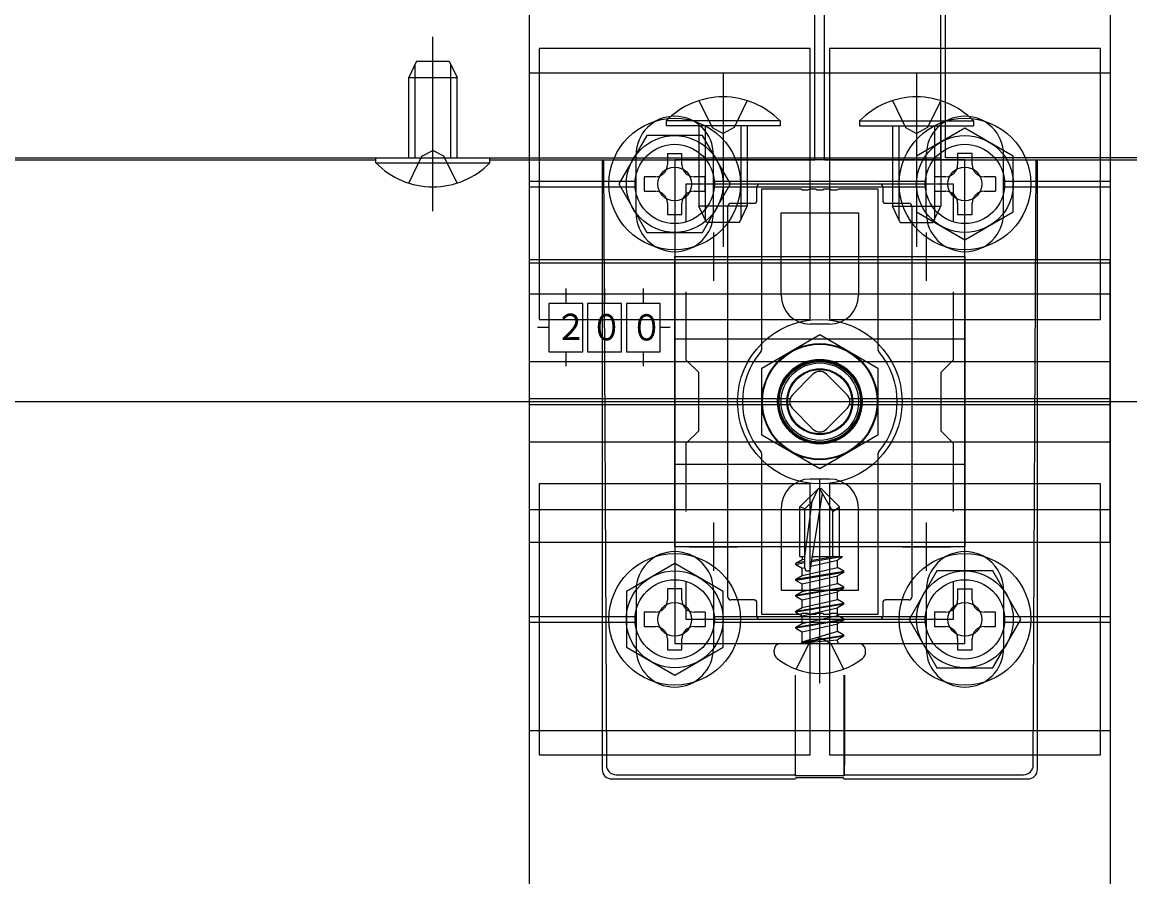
# Model space of a CAD drawing. Units: millimetres, scale not verified. Extents: x -875 to 875, y -1299 to 1291.
# Drawn here: x 652 to 766.5, y 790.7 to 879 of the extents above; entities that cross this region are included whole.
import ezdxf
from ezdxf.enums import TextEntityAlignment as Align

# ---------------------------------------------------------------- set-up
doc = ezdxf.new("R2010")
doc.units = ezdxf.units.MM
doc.header["$LTSCALE"] = 8
for name, color, linetype in [('0-2_YKK_11', 7, 'Continuous'), ('0-3_YKK_12', 2, 'Continuous'), ('0-4_YKK_13', 4, 'Continuous'), ('0-7_YSS_K', 3, 'Continuous')]:
    doc.layers.add(name, color=color, linetype=linetype)
doc.styles.add('ＭＳ ゴシック', font='')
doc.styles.get('ＭＳ ゴシック').set_extended_font_data('MS Gothic')

msp = doc.modelspace()

# ---------------------------------------------------------------- linework, layer by layer
at = {"layer": '0-2_YKK_11'}
for p, q in [((723.5, 857.304), (723.5, 852.304)), ((745.5, 857.304), (745.5, 852.304)), ((721, 854.804), (726, 854.804)), ((743, 854.804), (748, 854.804)), ((723.5, 827.304), (723.5, 822.304)), ((745.5, 827.304), (745.5, 822.304)), ((721, 824.804), (726, 824.804)), ((743, 824.804), (748, 824.804))]:
    msp.add_line(p, q, dxfattribs=at)
msp.add_lwpolyline([(719.5, 864.804), (719.5, 814.804), (749.5, 814.804), (749.5, 864.804)], close=True, dxfattribs=at)
for points in [[(720.7, 858.437), (720.7, 862.304), (748.3, 862.304), (748.3, 858.437)], [(720.7, 828.437), (720.7, 835.504), (722, 836.804), (722, 842.804), (720.7, 844.104), (720.7, 851.171)], [(748.3, 851.171), (748.3, 844.104), (747, 842.804), (747, 836.804), (748.3, 835.504), (748.3, 828.437)], [(748.3, 821.171), (748.3, 817.304), (720.7, 817.304), (720.7, 821.171)]]:
    msp.add_lwpolyline(points, dxfattribs=at)
at = {"layer": '0-3_YKK_12'}
for p, q in [((480.4, 864.804), (688.6, 864.804)), ((735, 864.804), (768.6, 864.804))]:
    msp.add_line(p, q, dxfattribs=at)
msp.add_lwpolyline([(-278.5, 865.004), (747, 865.004), (747, 894.804), (-278.5, 894.804)], close=True, dxfattribs=at)
for points in [[(805.728, 865.004), (747.5, 865.004), (747.5, 894.804), (805.728, 894.804)], [(700.4, 864.804), (734, 864.804), (734, 893.604)], [(735, 864.804), (735, 893.604), (805.728, 893.604)]]:
    msp.add_lwpolyline(points, dxfattribs=at)
msp.add_circle((734.5, 839.804), 6, dxfattribs=at)
at = {"layer": '0-4_YKK_13'}
for p, q in [((694.5, 859.504), (694.5, 877.504)), ((692.8, 875.004), (692, 873.304)), ((692.8, 875.004), (696.2, 875.004)), ((696.2, 875.004), (697, 873.304)), ((692.654, 865.004), (692.654, 874.694)), ((696.346, 865.004), (696.346, 874.694)), ((704.5, 873.804), (764.5, 873.804)), ((724.5, 873.804), (724.5, 855.804)), ((744.5, 873.804), (744.5, 855.804)), ((697, 865.004), (697, 873.304)), ((730.4, 868.304), (718.6, 868.304)), ((722, 868.304), (722, 860.004)), ((722.654, 868.304), (722.654, 858.614)), ((726.346, 868.304), (726.346, 858.614)), ((730.4, 868.813), (730.4, 868.304)), ((738.6, 868.813), (738.6, 868.304)), ((738.6, 868.304), (750.4, 868.304)), ((742.654, 868.304), (742.654, 858.614)), ((746.346, 868.304), (746.346, 858.614)), ((747, 868.304), (747, 860.004)), ((688.6, 864.495), (688.6, 865.004)), ((688.6, 865.004), (700.4, 865.004)), ((712, 864.804), (712, 801.803)), ((712.148, 864.804), (712.434, 802.24)), ((715.5, 859.304), (715.5, 865.304)), ((718.75, 865.454), (718.75, 864.304)), ((718.75, 865.454), (720.25, 865.454)), ((720.25, 864.304), (720.25, 865.454)), ((723.5, 859.304), (723.5, 865.304)), ((745.5, 859.304), (745.5, 865.304)), ((750.25, 865.454), (748.75, 865.454)), ((748.75, 865.454), (748.75, 864.304)), ((750.25, 864.304), (750.25, 865.454)), ((753.5, 859.304), (753.5, 865.304)), ((756.566, 802.24), (756.852, 864.804)), ((757, 801.803), (757, 864.804)), ((704.5, 862.604), (715.5, 862.604)), ((716.35, 863.054), (716.35, 861.554)), ((717.5, 863.054), (716.35, 863.054)), ((722.65, 863.054), (721.5, 863.054)), ((722.65, 861.554), (722.65, 863.054)), ((723.5, 862.604), (745.5, 862.604)), ((728.3, 862.304), (740.7, 862.304)), ((747.5, 863.054), (746.35, 863.054)), ((752.65, 863.054), (751.5, 863.054)), ((752.65, 863.054), (752.65, 861.554)), ((753.5, 862.604), (764.5, 862.604)), ((704.5, 862.004), (715.5, 862.004)), ((716.35, 861.554), (717.5, 861.554)), ((721.5, 861.554), (722.65, 861.554)), ((723.5, 862.004), (745.5, 862.004)), ((728, 860.604), (728, 862.004)), ((741, 862.004), (741, 860.604)), ((751.5, 861.554), (752.65, 861.554)), ((753.5, 862.004), (764.5, 862.004)), ((718.75, 860.304), (718.75, 859.154)), ((722.8, 858.304), (722, 860.004)), ((725, 819.604), (725, 860.004)), ((725.3, 860.304), (727.7, 860.304)), ((726.2, 858.304), (727, 860.004)), ((741.3, 860.304), (743.7, 860.304)), ((742.8, 858.304), (742, 860.004)), ((744, 860.004), (744, 819.604)), ((746.2, 858.304), (747, 860.004)), ((748.75, 860.304), (748.75, 859.154)), ((750.25, 859.154), (750.25, 860.304)), ((748.75, 859.154), (750.25, 859.154)), ((726.2, 858.304), (722.8, 858.304)), ((742.8, 858.304), (746.2, 858.304)), ((764.5, 854.163), (764.5, 854.512)), ((764.5, 825.274), (764.5, 854.163)), ((704.5, 850.954), (764.5, 850.954)), ((708.25, 851.514), (708.25, 849.954)), ((712.25, 851.514), (712.25, 849.954)), ((716.25, 851.514), (716.25, 849.954)), ((706.5, 847.454), (705.329, 847.454)), ((719.035, 847.454), (718, 847.454)), ((735.5, 847.804), (733.5, 847.804)), ((704.5, 843.954), (764.5, 843.954)), ((708.25, 844.954), (708.25, 843.479)), ((712.25, 844.954), (712.25, 843.479)), ((716.25, 844.954), (716.25, 843.479)), ((731.672, 840.511), (733.793, 842.633)), ((735.207, 842.633), (737.328, 840.511)), ((731.425, 840.104), (704.5, 840.104)), ((704.5, 839.504), (731.425, 839.504)), ((764.5, 840.104), (737.575, 840.104)), ((737.575, 839.504), (764.5, 839.504)), ((733.793, 836.976), (731.672, 839.097)), ((737.328, 839.097), (735.207, 836.976)), ((704.5, 835.654), (764.5, 835.654)), ((735.5, 831.804), (733.5, 831.804)), ((734.5, 810.704), (734.5, 831.806)), ((734.325, 830.804), (732.45, 828.929)), ((733.535, 822.551), (734.789, 830.303)), ((733.707, 829.478), (734.325, 830.804)), ((734.675, 830.804), (734.325, 830.804)), ((735.85, 828.466), (734.5, 830.804)), ((734.675, 830.804), (736.55, 828.929)), ((732.95, 823.804), (733.707, 829.478)), ((704.5, 828.654), (764.5, 828.654)), ((732.45, 823.804), (732.45, 828.929)), ((732.95, 828.722), (732.45, 828.929)), ((736.55, 823.804), (736.55, 828.929)), ((704.5, 825.274), (764.5, 825.274)), ((732.028, 823.101), (732.676, 823.474)), ((732.45, 823.804), (732.95, 823.804)), ((732.676, 823.804), (732.676, 823.474)), ((732.676, 823.474), (732.95, 823.536)), ((733.577, 822.813), (736.324, 823.433)), ((736.811, 823.78), (733.649, 823.253)), ((736.249, 823.804), (733.668, 823.374)), ((734.136, 823.804), (733.723, 823.711)), ((733.738, 823.804), (736.55, 823.804)), ((736.811, 823.714), (736.324, 823.433)), ((736.324, 822.65), (736.324, 823.433)), ((736.811, 823.78), (736.55, 823.804)), ((736.811, 823.78), (736.811, 823.78)), ((736.811, 823.78), (736.811, 823.714)), ((732.028, 823.101), (732.95, 823.309)), ((732.028, 822.983), (732.95, 823.191)), ((732.028, 822.983), (732.028, 823.101)), ((732.028, 822.983), (732.676, 822.609)), ((732.028, 821.453), (736.972, 822.277)), ((732.676, 822.609), (732.95, 822.671)), ((732.676, 821.827), (736.324, 822.65)), ((732.676, 821.827), (732.676, 822.609)), ((736.972, 822.277), (736.324, 822.65)), ((736.972, 822.159), (736.972, 822.277)), ((736.972, 822.159), (732.028, 821.335)), ((732.028, 821.453), (732.676, 821.827)), ((732.028, 821.335), (732.028, 821.453)), ((732.028, 821.335), (732.676, 820.961)), ((732.676, 820.961), (736.324, 821.785)), ((736.972, 822.159), (736.324, 821.785)), ((736.324, 821.003), (736.324, 821.785)), ((715.5, 820.304), (715.5, 814.304)), ((720.25, 820.454), (718.75, 820.454)), ((718.75, 820.454), (718.75, 819.304)), ((720.25, 819.304), (720.25, 820.454)), ((723.5, 820.304), (723.5, 814.304)), ((732.028, 819.805), (736.972, 820.629)), ((736.972, 820.511), (732.028, 819.687)), ((732.028, 819.805), (732.676, 820.179)), ((732.676, 820.179), (736.324, 821.003)), ((732.676, 820.179), (732.676, 820.961)), ((732.676, 819.313), (736.324, 820.137)), ((736.972, 820.629), (736.324, 821.003)), ((736.972, 820.511), (736.324, 820.137)), ((736.324, 819.355), (736.324, 820.137)), ((736.972, 820.511), (736.972, 820.629)), ((745.5, 820.304), (745.5, 814.304)), ((748.75, 820.454), (748.75, 819.304)), ((748.75, 820.454), (750.25, 820.454)), ((750.25, 819.304), (750.25, 820.454)), ((753.5, 820.304), (753.5, 814.304)), ((727.7, 819.304), (725.3, 819.304)), ((728, 817.604), (728, 819.004)), ((732.028, 819.687), (732.028, 819.805)), ((732.028, 819.687), (732.676, 819.313)), ((732.028, 818.157), (736.972, 818.981)), ((736.972, 818.863), (732.028, 818.039)), ((732.676, 818.531), (736.324, 819.355)), ((732.676, 818.531), (732.676, 819.313)), ((736.972, 818.981), (736.324, 819.355)), ((736.972, 818.863), (736.324, 818.489)), ((736.972, 818.863), (736.972, 818.981)), ((741, 819.004), (741, 817.604)), ((743.7, 819.304), (741.3, 819.304)), ((704.5, 817.604), (715.5, 817.604)), ((717.5, 818.054), (716.35, 818.054)), ((722.65, 818.054), (721.5, 818.054)), ((722.65, 818.054), (722.65, 816.554)), ((723.5, 817.604), (745.5, 817.604)), ((732.028, 818.157), (732.676, 818.531)), ((732.028, 818.039), (732.028, 818.157)), ((732.028, 818.039), (732.676, 817.666)), ((732.676, 817.666), (736.324, 818.489)), ((732.676, 816.883), (736.324, 817.707)), ((732.676, 816.883), (732.676, 817.666)), ((736.324, 817.707), (736.324, 818.489)), ((746.35, 818.054), (746.35, 816.554)), ((747.5, 818.054), (746.35, 818.054)), ((752.65, 818.054), (751.5, 818.054)), ((752.65, 816.554), (752.65, 818.054)), ((753.5, 817.604), (764.5, 817.604)), ((704.5, 817.004), (715.5, 817.004)), ((721.5, 816.554), (722.65, 816.554)), ((723.5, 817.004), (745.5, 817.004)), ((740.7, 817.304), (728.3, 817.304)), ((736.972, 817.215), (732.028, 816.391)), ((732.028, 816.509), (732.676, 816.883)), ((732.028, 816.391), (732.028, 816.509)), ((732.676, 816.018), (736.324, 816.842)), ((736.972, 817.215), (736.324, 816.842)), ((736.324, 816.059), (736.324, 816.842)), ((736.972, 817.215), (736.972, 817.333)), ((746.35, 816.554), (747.5, 816.554)), ((751.5, 816.554), (752.65, 816.554)), ((753.5, 817.004), (764.5, 817.004)), ((732.028, 816.391), (732.676, 816.018)), ((732.676, 815.004), (732.676, 816.018)), ((736.324, 816.059), (732.734, 814.979)), ((732.734, 814.979), (736.972, 815.685)), ((736.972, 815.568), (732.734, 814.861)), ((733.375, 814.804), (734.5, 815.402)), ((735.625, 814.804), (734.5, 815.402)), ((736.972, 815.568), (736.324, 815.194)), ((736.972, 815.568), (736.972, 815.685)), ((718.75, 815.304), (718.75, 814.154)), ((720.25, 814.154), (720.25, 815.304)), ((730.465, 814.804), (738.535, 814.804)), ((733.375, 814.804), (732.05, 812.147)), ((732.734, 814.861), (736.324, 815.194)), ((732.734, 814.861), (732.734, 814.979)), ((735.625, 814.804), (736.95, 812.147)), ((736.324, 815.004), (736.324, 815.194)), ((748.75, 815.304), (748.75, 814.154)), ((718.75, 814.154), (720.25, 814.154)), ((729.765, 813.942), (729.765, 814.104)), ((739.235, 813.942), (739.235, 814.104)), ((731.948, 811.539), (731.948, 802.245)), ((731.999, 801.141), (731.972, 811.531)), ((737.001, 801.141), (737.028, 811.531)), ((737.052, 811.539), (737.052, 802.245)), ((704.5, 805.804), (764.5, 805.804)), ((712.994, 800.804), (732, 800.804)), ((713.433, 801.246), (731.964, 801.246)), ((731.964, 801.246), (731.999, 801.141)), ((737.001, 801.141), (731.999, 801.141)), ((732.035, 800.909), (732, 800.804)), ((736.965, 800.909), (732.035, 800.909)), ((737, 800.804), (736.965, 800.909)), ((737, 800.804), (756.006, 800.804)), ((737.036, 801.246), (737.001, 801.141)), ((737.036, 801.246), (755.567, 801.246))]:
    msp.add_line(p, q, dxfattribs=at)
for points in [[(764.5, 938.504), (764.5, 741.104), (704.5, 741.104), (704.5, 938.504)], [(705.5, 848.304), (733.5, 848.304), (733.5, 876.304), (705.5, 876.304)], [(735.5, 848.304), (763.5, 848.304), (763.5, 876.304), (735.5, 876.304)], [(754.5, 865.191), (749.5, 868.078), (744.5, 865.191), (744.5, 859.417), (749.5, 856.531), (754.5, 859.417)], [(716.613, 867.304), (713.726, 862.304), (716.613, 857.304), (722.387, 857.304), (725.274, 862.304), (722.387, 867.304)], [(749.5, 854.804), (749.5, 824.804), (719.5, 824.804), (719.5, 854.804)], [(706.5, 844.954), (710, 844.954), (710, 849.954), (706.5, 849.954)], [(710.5, 844.954), (714, 844.954), (714, 849.954), (710.5, 849.954)], [(714.5, 844.954), (718, 844.954), (718, 849.954), (714.5, 849.954)], [(719.5, 833.304), (719.5, 846.304), (749.5, 846.304), (749.5, 833.304)], [(728.5, 843.268), (734.5, 846.732), (740.5, 843.268), (740.5, 836.34), (734.5, 832.876), (728.5, 836.34)], [(705.5, 803.304), (733.5, 803.304), (733.5, 831.304), (705.5, 831.304)], [(735.5, 803.304), (763.5, 803.304), (763.5, 831.304), (735.5, 831.304)], [(724.5, 820.191), (719.5, 823.078), (714.5, 820.191), (714.5, 814.417), (719.5, 811.531), (724.5, 814.417)], [(746.613, 822.304), (743.726, 817.304), (746.613, 812.304), (752.387, 812.304), (755.274, 817.304), (752.387, 822.304)]]:
    msp.add_lwpolyline(points, close=True, dxfattribs=at)
for points in [[(692, 865.004), (692, 873.304), (697, 873.304)], [(722, 870.915), (723.355, 868.137), (724.5, 867.528)], [(727, 870.915), (725.645, 868.137), (724.5, 867.528)], [(742, 870.915), (743.355, 868.137), (744.5, 867.528)], [(747, 870.915), (745.645, 868.137), (744.5, 867.528)], [(730.4, 868.813), (718.6, 868.813), (718.6, 868.304)], [(727, 868.304), (727, 860.004), (722, 860.004)], [(738.6, 868.813), (750.4, 868.813), (750.4, 868.304)], [(742, 868.304), (742, 860.004), (747, 860.004)], [(692, 862.393), (693.355, 865.171), (694.5, 865.78)], [(697, 862.393), (695.645, 865.171), (694.5, 865.78)], [(688.6, 864.495), (700.4, 864.495), (700.4, 865.004)], [(746.35, 863.054), (746.35, 861.554), (747.5, 861.554)], [(728.428, 845.012), (728.5, 845.208), (728.5, 861.804), (732.542, 861.804), (732.725, 861.684), (733.275, 861.684), (733.458, 861.804), (734.042, 861.804), (734.225, 861.684), (734.775, 861.684), (734.958, 861.804), (735.542, 861.804), (735.725, 861.684), (736.275, 861.684), (736.458, 861.804), (740.5, 861.804)], [(740.5, 861.804), (740.5, 845.208), (740.572, 845.012)], [(718.75, 859.154), (720.25, 859.154), (720.25, 860.304)], [(730.5, 850.804), (730.5, 859.304), (738.5, 859.304), (738.5, 850.804)], [(704.5, 854.163), (704.5, 854.512), (764.5, 854.512)], [(704.5, 825.274), (704.5, 854.163), (764.5, 854.163)], [(740.572, 834.596), (740.5, 834.4), (740.5, 817.804), (736.458, 817.804), (736.275, 817.924), (735.725, 817.924), (735.542, 817.804), (734.958, 817.804), (734.775, 817.924), (734.225, 817.924), (734.042, 817.804), (733.458, 817.804), (733.275, 817.924), (732.725, 817.924), (732.542, 817.804), (728.5, 817.804), (728.5, 834.4), (728.428, 834.596)], [(732.95, 822.598), (732.95, 828.722), (733.707, 829.478)], [(730.5, 828.804), (730.5, 820.304), (738.5, 820.304), (738.5, 828.804)], [(735.85, 823.804), (735.85, 828.466), (736.55, 828.929)], [(716.35, 818.054), (716.35, 816.554), (717.5, 816.554)], [(732.028, 816.509), (736.972, 817.333), (736.324, 817.707)], [(736.972, 815.568), (736.972, 815.685), (736.324, 816.059)], [(748.75, 814.154), (750.25, 814.154), (750.25, 815.304)]]:
    msp.add_lwpolyline(points, dxfattribs=at)
for centre, radius in [((719.5, 862.304), 6.8), ((749.5, 862.304), 6.8), ((719.5, 862.304), 5), ((749.5, 862.304), 5), ((719.5, 862.304), 4.1), ((749.5, 862.304), 4.1), ((719.5, 862.304), 1.75), ((749.5, 862.304), 1.75), ((734.5, 839.804), 8.5), ((734.5, 839.804), 8.5), ((734.5, 839.804), 5.928), ((734.5, 839.804), 4.375), ((734.5, 839.804), 4.25), ((734.5, 839.804), 4.25), ((734.5, 839.708), 4.245), ((734.5, 839.804), 4), ((734.5, 839.804), 4), ((734.5, 839.804), 4), ((734.5, 839.804), 3.4), ((734.5, 839.804), 3.324), ((734.5, 839.804), 3.32), ((719.5, 817.304), 6.8), ((749.5, 817.304), 6.8), ((719.5, 817.304), 5), ((749.5, 817.304), 5), ((719.5, 817.304), 4.1), ((749.5, 817.304), 4.1), ((719.5, 817.304), 1.75), ((749.5, 817.304), 1.75)]:
    msp.add_circle(centre, radius, dxfattribs=at)
for centre, radius, start, end in [((724.5, 863.072), 8.232, 44.2189, 135.7811), ((744.5, 863.072), 8.232, 44.2189, 135.7811), ((719.5, 865.304), 4, 0, 180), ((749.5, 865.304), 4, 0, 180), ((694.5, 870.236), 8.232, 224.2189, 315.7811), ((717.5, 864.304), 1.25, 270, 0), ((721.5, 864.304), 1.25, 180, 270), ((747.5, 864.304), 1.25, 270, 0), ((751.5, 864.304), 1.25, 180, 270), ((717.5, 860.304), 1.25, 0, 90), ((721.5, 860.304), 1.25, 90, 180), ((747.5, 860.304), 1.25, 0, 90), ((751.5, 860.304), 1.25, 90, 180), ((719.5, 859.304), 4, 180, 0), ((749.5, 859.304), 4, 180, 0), ((733.5, 850.804), 3, 180.00001, 269.99999), ((735.5, 850.804), 3, 270.00001, 359.99999), ((734.5, 839.804), 8, 139.3793, 220.6207), ((734.5, 839.804), 4.25, 359.99999, 180.00001), ((734.5, 839.804), 8, 319.3793, 40.6207), ((734.5, 841.925), 1, 45, 135), ((732.379, 839.804), 1, 135, 225), ((736.621, 839.804), 1, 315, 45), ((734.499, 839.906), 4.25, 183.27666, 357.50585), ((734.5, 837.683), 1, 225, 315), ((733.5, 828.804), 3, 90.00001, 179.99999), ((735.5, 828.804), 3, 0.00001, 89.99999), ((719.5, 820.304), 4, 0, 180), ((749.5, 820.304), 4, 0, 180), ((733.244, 822.598), 0.294, 180, 270), ((733.244, 822.598), 0.294, 270, 350.8071), ((717.5, 819.304), 1.25, 270, 0), ((721.5, 819.304), 1.25, 180, 270), ((747.5, 819.304), 1.25, 270, 0), ((751.5, 819.304), 1.25, 180, 270), ((717.5, 815.304), 1.25, 0, 90), ((721.5, 815.304), 1.25, 90, 180), ((747.5, 815.304), 1.25, 0, 90), ((751.5, 815.304), 1.25, 90, 180), ((719.5, 814.304), 4, 180, 0), ((730.465, 814.104), 0.7, 90, 180), ((732.476, 815.004), 0.2, 270, 360), ((736.524, 815.004), 0.2, 180, 270), ((738.535, 814.104), 0.7, 0, 90), ((749.5, 814.304), 4, 180, 0), ((730.627, 813.942), 0.862, 180, 230.87645), ((734.5, 818.704), 7, 230.87645, 270), ((734.5, 818.704), 7, 270, 309.12355), ((738.373, 813.942), 0.862, 309.12355, 0), ((713.436, 802.248), 1.002, 180.44387, 269.81844), ((755.564, 802.248), 1.002, 270.18156, 359.55613)]:
    msp.add_arc(centre, radius, start, end, dxfattribs=at)
for centre, major_axis, ratio, start_param, end_param in [((728.3, 862.004), (-0.212, 0.212), 0.999695, 5.4979394, 7.0684312), ((740.7, 862.004), (0.212, 0.212), 0.999695, 5.4979394, 7.0684312), ((725.3, 860.004), (-0.212, 0.212), 0.999695, 5.4979394, 7.0684312), ((727.7, 860.604), (0.212, -0.212), 0.999695, 5.4979394, 7.0684312), ((741.3, 860.604), (-0.212, -0.212), 0.999695, 5.4979394, 7.0684312), ((743.7, 860.004), (0.212, 0.212), 0.999695, 5.4979394, 7.0684312), ((725.3, 819.604), (-0.212, -0.212), 0.999695, 5.4979394, 7.0684312), ((727.7, 819.004), (0.212, 0.212), 0.999695, 5.4979394, 7.0684312), ((741.3, 819.004), (-0.212, 0.212), 0.999695, 5.4979394, 7.0684312), ((743.7, 819.604), (0.212, -0.212), 0.999695, 5.4979394, 7.0684312), ((728.3, 817.604), (-0.212, -0.212), 0.999695, 5.4979394, 7.0684312), ((740.7, 817.604), (0.212, -0.212), 0.999695, 5.4979394, 7.0684312), ((713.001, 801.81), (0.487, 0.883), 0.991424, 2.0784135, 3.641926), ((731.965, 802.245), (0, 1), 0.017455, 1.5707963, 3.0892328), ((737.035, 802.245), (0, 1), 0.017455, 3.1939525, 4.712389), ((755.999, 801.81), (-0.487, 0.883), 0.991424, 2.6412593, 4.2047718)]:
    msp.add_ellipse(centre, major_axis=major_axis, ratio=ratio, start_param=start_param, end_param=end_param, dxfattribs=at)
at = {"layer": '0-7_YSS_K'}
msp.add_line((-198, 839.804), (805.728, 839.804), dxfattribs=at)

# ---------------------------------------------------------------- texts
at = {"layer": '0-4_YKK_13', "style": 'ＭＳ ゴシック', "width": 0.9}
for s, p in [('２', (707.094, 845.372)), ('０', (710.783, 845.333)), ('０', (714.92, 845.314))]:
    msp.add_text(s, height=2.711, dxfattribs=at).set_placement(p, align=Align.BOTTOM_LEFT)

doc.saveas('drawing.dxf')
